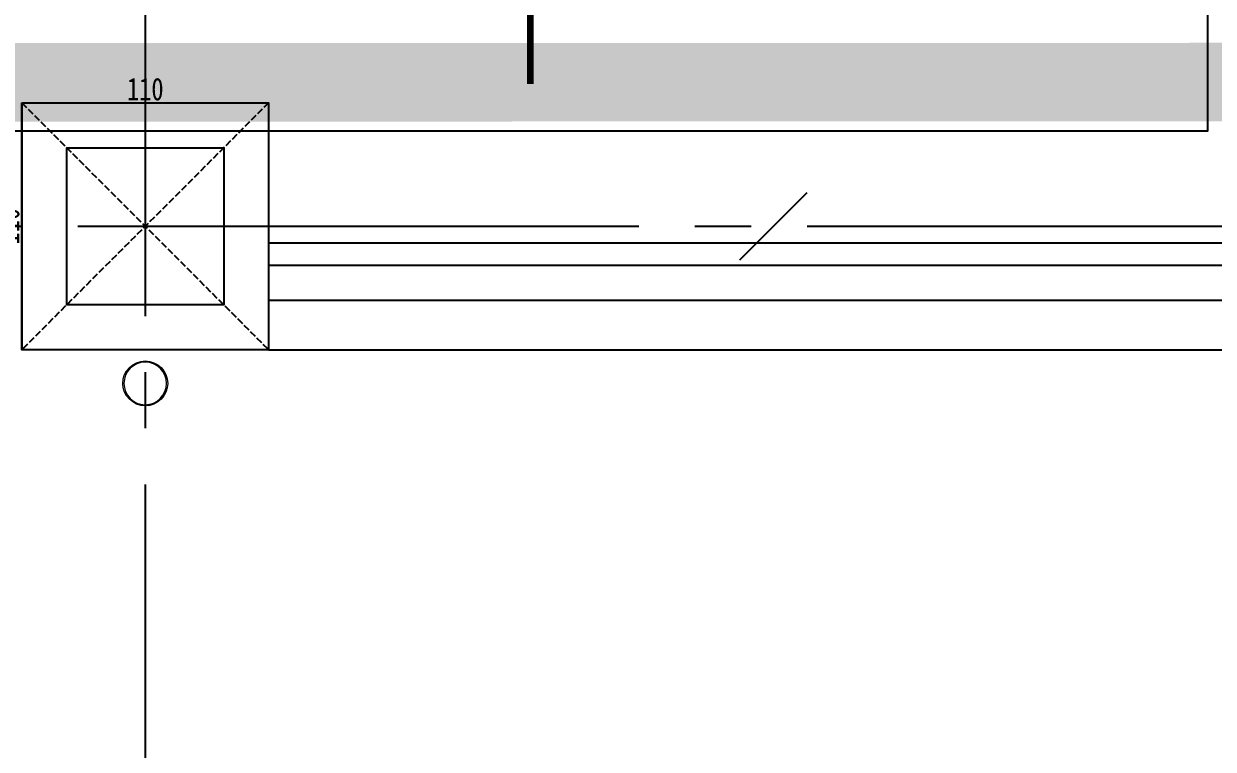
# Model space of a CAD drawing. Extents: x -3080 to 28500, y -1326 to 31609.
# Drawn here: x 5106 to 5636, y -233 to 90 of the extents above; entities that cross this region are included whole.
import ezdxf

# ---------------------------------------------------------------- set-up
doc = ezdxf.new("R2010")
doc.units = 0
doc.header["$LTSCALE"] = 100
doc.linetypes.add('X-S-FAB-L05$0$COL-CEN-LIN', pattern=[3.25, 2.5, -0.25, 0.25, -0.25])
doc.linetypes.add('X-S-FAB-L05$0$HIDDEN', pattern=[0.4, 0.3, -0.1])
for name, color, linetype in [('0-xref', 8, 'Continuous'), ('188K-SM-03-F05-ARCH-PA-Y2257103$0$K-岩棉 2hr 3.5-非抗', 53, 'Continuous'), ('188K-SM-03-F05-MECH-DCC-Y2257103$0$00_閥站分組', 1, 'Continuous'), ('188K-SM-07-F10-MECH-CR PIPE-Y2257103$0$00_AC_CHS_20℃', 3, 'Continuous'), ('188K-SM-07-F10-MECH-CR PIPE-Y2257103$0$00_閥站分組', 1, 'Continuous'), ('X-S-FAB-L05$0$1_L05平面圖_1_A-OBJE-MEP', 8, 'Continuous'), ('X-S-FAB-L05$0$BEAM', 8, 'Continuous'), ('X-S-FAB-L05$0$BLOCK', 8, 'Continuous'), ('X-S-FAB-L05$0$CCL', 8, 'X-S-FAB-L05$0$COL-CEN-LIN'), ('X-S-FAB-L05$0$COL', 8, 'Continuous'), ('X-S-FAB-L05$0$COL-S', 8, 'Continuous'), ('X-S-FAB-L05$0$S-鋼柱', 8, 'Continuous'), ('X-S-FAB-L05$0$WALL-RC', 8, 'Continuous')]:
    doc.layers.add(name, color=color, linetype=linetype)
doc.layers.add('X-S-FAB-L05$0$XREF', color=8, linetype='Continuous', lineweight=0)
doc.styles.add('X-S-FAB-L05$0$DIM', font='', dxfattribs={"width": 0.8})
doc.styles.get('X-S-FAB-L05$0$DIM').set_extended_font_data('MingLiU')
doc.dimstyles.new('X-S-FAB-L05$0$JJP_005_defpoint', dxfattribs={"dimtxt": 20, "dimasz": 0.5, "dimexe": 0.5, "dimexo": 0.5, "dimgap": 0.5, "dimtad": 1, "dimdsep": 46, "dimtxsty": 'X-S-FAB-L05$0$DIM', "dimblk": 'X-S-FAB-L05$0$_None', "dimcen": 10, "dimclrd": 256, "dimclre": 256, "dimclrt": 256, "dimadec": 0, "dimazin": 0, "dimtfac": 1, "dimtix": 1, "dimtmove": 2, "dimatfit": 3, "dimldrblk": 'X-S-FAB-L05$0$_None', "dimfxl": 0.5, "dimtolj": 1, "dimtzin": 0, "dimarcsym": 0})

# ---------------------------------------------------------------- blocks, each defined once
blk = doc.blocks.new('*D174')
at = {"layer": 'DefPoints', "lineweight": -2, "transparency": 16777216}
blk.add_line((0, 0), (110, 0), dxfattribs=at)
at = {"layer": 'DefPoints', "color": 0, "transparency": 16777216}
for p in [(0, 0), (110, 0), (110, 0)]:
    blk.add_point(p, dxfattribs=at)
at = {"layer": 'DefPoints', "transparency": 16777216, "insert": (55, 6.07), "char_height": 10, "attachment_point": 5, "style": 'X-S-FAB-L05$0$DIM'}
blk.add_mtext('\\A1;110', dxfattribs=at)
blk = doc.blocks.new('X-S-FAB-L05$0$_None')
blk = doc.blocks.new('*D175')
at = {"layer": 'DefPoints', "lineweight": -2, "transparency": 16777216}
blk.add_line((0, 0), (0, -110), dxfattribs=at)
at = {"layer": 'DefPoints', "color": 0, "transparency": 16777216}
for p in [(0, 0), (0, -110), (0, -110)]:
    blk.add_point(p, dxfattribs=at)
at = {"layer": 'DefPoints', "transparency": 16777216, "insert": (-6.07, -55), "char_height": 10, "attachment_point": 5, "rotation": 90, "style": 'X-S-FAB-L05$0$DIM'}
blk.add_mtext('\\A1;110', dxfattribs=at)
blk = doc.blocks.new('X-S-FAB-L05$0$SC1')
at = {"layer": 'DefPoints'}
blk.add_line((27924.99, 8342.12), (27954.99, 8312.12), dxfattribs=at)
blk = doc.blocks.new('X-S-FAB-L05$0$VC(C)')
at = {"layer": 'X-S-FAB-L05$0$S-鋼柱', "rotation": 90}
blk.add_blockref('X-S-FAB-L05$0$SC1', (13767.13, -27939.99), dxfattribs=at)
blk = doc.blocks.new('188K-SM-03-F05-ARCH-PA-Y2257103')
at = {"layer": '188K-SM-03-F05-ARCH-PA-Y2257103$0$K-岩棉 2hr 3.5-非抗'}
for p, q in [((5945, -7.5, 0), (5215, -7.5, 0)), ((5945, -17.5, 0), (5215, -17.5, 0))]:
    blk.add_line(p, q, dxfattribs=at)
blk = doc.blocks.new('188K-SM-03-F05-MECH-DCC-Y2257103')
at = {"layer": '188K-SM-03-F05-MECH-DCC-Y2257103$0$00_閥站分組', "ltscale": 1000, "elevation": 0}
blk.add_lwpolyline([(4730.29, 567.1), (5633.46, 567.1), (5633.46, 42.34), (4730.29, 42.34)], close=True, dxfattribs=at)
blk = doc.blocks.new('188K-SM-07-F10-MECH-CR PIPE-Y2257103')
at = {"layer": '188K-SM-07-F10-MECH-CR PIPE-Y2257103$0$00_AC_CHS_20℃', "ltscale": 1000, "const_width": 35}
blk.add_lwpolyline([(1863.885, 63.55), (12780.714, 65.58), (12782.797, -201.709), (15093.572, -202.093), (15101.312, 29.205), (16720.194, 27.785), (16720.194, 1812.454), (24026.171, 1812.454)], dxfattribs=at)
at = {"layer": '188K-SM-07-F10-MECH-CR PIPE-Y2257103$0$00_AC_CHS_20℃', "ltscale": 1000, "const_width": 3, "elevation": 0}
blk.add_lwpolyline([(5331.652, 63.424), (5331.652, 491.081)], dxfattribs=at)
at = {"layer": '188K-SM-07-F10-MECH-CR PIPE-Y2257103$0$00_閥站分組', "ltscale": 1000, "elevation": 0}
blk.add_lwpolyline([(4730.292, 567.105), (5633.465, 567.105), (5633.465, 42.337), (4730.292, 42.337)], close=True, dxfattribs=at)
blk = doc.blocks.new('*U59')
at = {"layer": 'DefPoints', "linetype": 'X-S-FAB-L05$0$HIDDEN', "ltscale": 0.1}
for p, q in [((110, 0), (0, -110)), ((0, 0), (110, -110))]:
    blk.add_line(p, q, dxfattribs=at)
at = {"layer": 'X-S-FAB-L05$0$COL', "ltscale": 0.1}
blk.add_lwpolyline([(0, 0), (110, 0), (110, -110), (0, -110)], close=True, dxfattribs=at)
at = {"layer": 'DefPoints'}
dim = blk.add_linear_dim(base=(110, 0), p1=(0, 0), p2=(110, 0), dimstyle='X-S-FAB-L05$0$JJP_005_defpoint', override={"dimtxt": 10}, dxfattribs=at)
dim.commit()
dim.dimension.update_dxf_attribs({"geometry": '*D174', "text_midpoint": (55, 6.067)})
dim = blk.add_linear_dim(base=(0, -110), p1=(0, 0), p2=(0, -110), angle=90, dimstyle='X-S-FAB-L05$0$JJP_005_defpoint', override={"dimtxt": 10}, dxfattribs=at)
dim.commit()
dim.dimension.update_dxf_attribs({"geometry": '*D175', "text_midpoint": (-6.067, -55)})
blk = doc.blocks.new('X-S-FAB-L05$0$FAB2-L05')
at = {"layer": 'X-S-FAB-L05$0$CCL'}
for p, q in [((-21000, 11005), (-21000, 0)), ((-26880, 720), (1210, 720))]:
    blk.add_line(p, q, dxfattribs=at)
at = {"layer": 'X-S-FAB-L05$0$COL-S'}
blk.add_lwpolyline([(-21035, 755), (-20965, 755), (-20965, 685), (-21035, 685)], close=True, dxfattribs=at)
at = {"layer": 'X-S-FAB-L05$0$BEAM'}
blk.add_blockref('*U59', (-21055, 775), dxfattribs=at)
blk = doc.blocks.new('X-S-FAB-L05')
at = {"layer": 'X-S-FAB-L05$0$1_L05平面圖_1_A-OBJE-MEP', "color": 8, "lineweight": 0, "ltscale": 10, "flags": 128}
blk.add_lwpolyline([(5169.5, -70, 1), (5150.5, -70, 1)], format="xyb", close=True, dxfattribs=at)
at = {"layer": 'X-S-FAB-L05$0$1_L05平面圖_1_A-OBJE-MEP', "color": 8, "lineweight": 0, "ltscale": 10}
blk.add_circle((5160, -70), 10, dxfattribs=at)
at = {"layer": 'X-S-FAB-L05$0$COL-S'}
blk.add_lwpolyline([(5125, 35), (5195, 35), (5195, -35), (5125, -35)], close=True, dxfattribs=at)
at = {"layer": 'X-S-FAB-L05$0$WALL-RC'}
for p, q in [((5215, -33), (5945, -33)), ((5215, -55), (5945, -55))]:
    blk.add_line(p, q, dxfattribs=at)
at = {"layer": 'X-S-FAB-L05$0$BEAM'}
blk.add_blockref('*U59', (5105, 55), dxfattribs=at)
at = {"layer": 'X-S-FAB-L05$0$BLOCK'}
blk.add_blockref('X-S-FAB-L05$0$FAB2-L05', (26160, -720), dxfattribs=at)
at = {"layer": 'X-S-FAB-L05$0$XREF'}
blk.add_blockref('X-S-FAB-L05$0$VC(C)', (0, 0), dxfattribs=at)

msp = doc.modelspace()

# ---------------------------------------------------------------- block references
at = {"layer": '0-xref'}
for name in ['X-S-FAB-L05', '188K-SM-03-F05-MECH-DCC-Y2257103', '188K-SM-03-F05-ARCH-PA-Y2257103']:
    msp.add_blockref(name, (0, 0), dxfattribs=at)

# ---------------------------------------------------------------- next in the draw order: block references
msp.add_blockref('188K-SM-07-F10-MECH-CR PIPE-Y2257103', (0, 0), dxfattribs=at)

doc.saveas('drawing.dxf')
